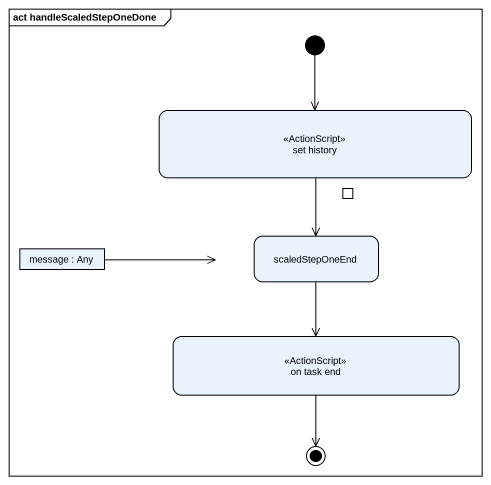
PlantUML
@startuml
mainframe act handleScaledStepOneDone
hide empty description
state "set history" as set_history <<ActionScript>>
state "message : Any" as message <<object>>
state scaledStepOneEnd {
  state pin1 <<inputPin>>
}
state "on task end" as on_task_end <<ActionScript>>
[*] --> set_history
set_history --> scaledStepOneEnd
message -right-> scaledStepOneEnd
scaledStepOneEnd --> on_task_end
on_task_end --> [*]
@enduml
